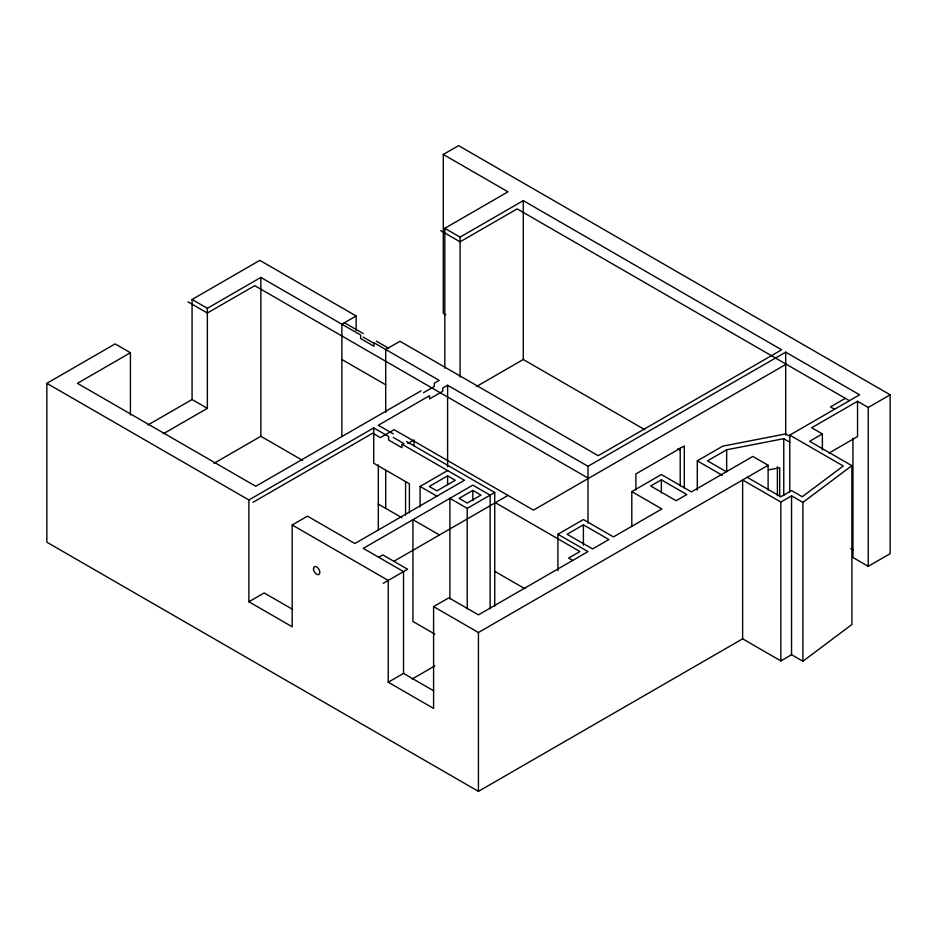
<?xml version="1.0" encoding="UTF-8"?>
<svg xmlns="http://www.w3.org/2000/svg" width="937" height="937" viewBox="0 0 937 937"><rect width="100%" height="100%" fill="white"/><g stroke="black" fill="none" stroke-linecap="round" stroke-linejoin="round"><path stroke-width="1.41" d="M130.419 415.068L130.419 352.734L115.134 343.914L46.85 383.327L46.85 542.195L478.432 791.367L742.631 638.835L780.849 660.901L791.554 654.717L802.892 661.264L802.892 502.396L851.885 465.677L809.638 441.292L822.381 433.936L822.381 449.959M802.892 661.264L851.885 624.534L851.885 465.677M147.929 425L192.073 399.513L192.073 299.489L259.842 260.369L356.142 315.968L356.142 330.538M445.766 314.762L443.283 313.321L443.283 154.453L458.568 145.633L890.15 394.805L890.15 553.673L868.236 566.323L852.951 557.492L852.951 438.293M130.419 352.734L77.42 383.327L255.766 486.291L421.088 390.846M192.073 299.489L207.358 308.32L260.861 277.422L360.675 335.059L360.675 338.585L373.933 346.233L373.933 342.708L439.195 380.387L434.335 383.198L434.335 386.431L423.501 392.697M444.806 368.218L444.806 228.3L507.995 191.816L443.283 154.453M444.806 228.3L460.09 237.12L523.279 200.647L781.622 349.794L598.181 455.698L399.97 341.267L385.704 349.501L385.704 412.421M356.142 315.968L341.876 324.202L341.876 436.548M163.214 433.831L207.358 408.345L207.358 308.32M214.046 463.311L260.861 436.291L302.639 460.407M248.891 499.971L373.722 427.904L388.644 436.513L388.644 440.05L401.903 447.699L401.903 444.161L464.424 480.271L354.865 543.519L307.488 516.158L292.192 524.978L292.192 626.771L248.891 601.765L248.891 499.971L46.85 383.327M789.774 491.948L789.774 435.108L859.58 394.805L785.698 352.148L587.991 466.298L447.605 385.248L442.744 388.047L442.744 391.291L429.497 398.939L429.497 395.695L378.314 425.257L393.235 433.866M252.967 502.326L372.703 433.199L380.352 437.614L394.102 429.661L533.469 510.126L786.202 364.212M476.523 386.501L523.279 359.503L644.843 429.696M407.829 443.517L413.978 439.968L413.978 445.778M420.092 506.847L420.092 486.444L447.605 470.561M447.605 475.855L429.263 486.444L436.911 490.859L455.253 480.271L447.605 475.855L447.605 484.593M248.891 601.765L264.175 592.945L292.637 609.378M472.834 490.414L459.071 498.355L467.223 503.064L480.986 495.123L472.834 490.414L472.834 500.616M378.724 557.281L382.8 554.927L407.607 569.263L383.256 583.318M449.901 598.919L449.901 498.355L467.223 508.358L494.736 492.475L494.736 606.157M393.856 561.31L507.995 495.415M557.925 570.68L557.925 534.254L583.4 519.543L613.466 536.901L661.873 508.955L631.807 491.597L631.807 526.571M631.807 491.597L661.358 474.532L691.424 491.89L752.833 456.436L768.117 465.267L768.117 490.039M292.192 524.978L388.246 580.436L388.246 682.23L433.597 708.407L433.597 606.614L448.882 597.794L478.432 614.859L587.991 551.6L557.925 534.254M583.4 524.837L567.096 534.254L592.571 548.953L608.874 539.548L583.4 524.837L583.4 545.24M661.358 479.826L650.665 485.998L676.139 500.709L686.844 494.537L661.358 479.826L661.358 492.944M697.292 490.039L697.292 460.852L722.767 446.141L785.686 433.936L790.278 436.583M789.774 442.17L783.754 438.692L726.667 449.772L707.482 460.852L726.198 471.662M845.315 398.33L830.451 406.916L834.527 409.27M890.15 394.805L868.236 407.454L857.542 401.282L811.676 427.752L822.381 433.936M388.246 682.23L403.531 673.398L433.761 690.85M433.597 606.614L478.432 632.51L768.117 465.267M412.245 678.962L434.838 665.914M829.034 453.039L857.542 436.583L857.542 401.282M742.631 638.835L742.631 479.967L780.849 502.033L791.554 495.86L802.892 502.396M768.457 469.905L779.701 467.727L779.701 496.797M849.39 400.685L517.165 208.881L460.09 241.828L440.73 230.654M789.774 435.108L843.277 465.994L802.248 496.739L791.554 490.566L780.849 496.739L747.222 477.32M677.779 448.706L680.309 450.17M850.808 548.602L853.314 550.054M697.292 460.852L722.345 475.317M344.429 322.726L363.228 333.584M376.475 341.232L388.246 348.025M363.228 337.121L374.062 343.375M588.495 478.35L254.747 285.668L207.358 313.028L187.997 301.843M341.876 359.503L385.704 384.802M406.482 441.514L494.736 492.475M393.235 437.403L404.07 443.658M495.38 502.7L579.956 551.53L568.63 558.077L572.706 560.431M420.092 486.444L436.911 496.153M439.453 534.98L412.959 519.684L412.959 621.477L434.791 634.08M378.185 504.024L401.879 517.704M494.396 571.125L524.755 588.647M192.073 399.513L207.358 408.345M868.236 407.454L868.236 566.323M791.554 495.86L791.554 654.717M785.698 352.148L785.698 435.225M783.754 438.692L783.754 495.626M780.849 502.033L780.849 660.901M777.405 466.685L777.405 495.755M726.667 449.772L726.667 471.662M684.291 488.154L684.291 445.989L635.883 473.946L635.883 489.934M680.215 448.003L680.215 485.799M587.991 466.298L587.991 523.127M523.279 200.647L523.279 359.503M490.156 608.804L490.156 495.123L472.834 485.12L363.275 548.368L403.531 571.605L403.531 673.398M478.432 632.51L478.432 791.367M467.223 508.358L467.223 608.921M460.09 237.12L460.09 377.037M447.605 385.248L447.605 466.86M409.387 512.867L409.387 483.797L373.722 463.206L373.722 427.904M405.569 481.63L405.569 515.057M385.704 470.468L385.704 508.358M378.314 464.916L378.314 530.33M260.861 277.422L260.861 436.291M313.473 568.747A4.509 2.6 60 0 0 318.252 574.686A4.509 2.6 60 0 0 318.252 568.314A4.509 2.6 60 0 0 313.473 568.747"/></g></svg>
